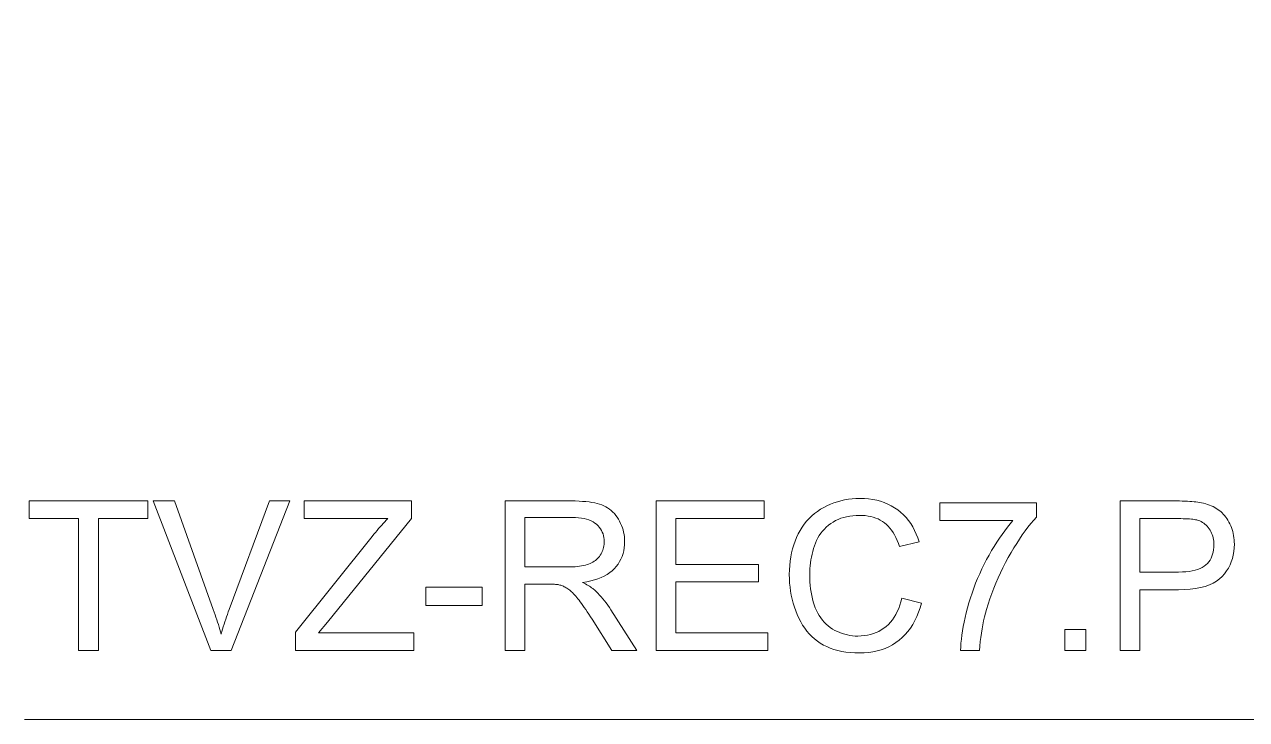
# Model space of a CAD drawing. Extents: x 0 to 297, y 0 to 420.
# Drawn here: x 218 to 242.51, y 123.93 to 137.89 of the extents above; entities that cross this region are included whole.
import ezdxf

# ---------------------------------------------------------------- set-up
doc = ezdxf.new("R2010")
doc.units = 0

msp = doc.modelspace()

# ---------------------------------------------------------------- linework, layer by layer
at = {"color": 7, "lineweight": 13}
msp.add_lwpolyline([(255.937, 155.97), (249.068, 123.931), (217.996, 123.931)], dxfattribs=at)
for points in [[(219.083, 125.319), (219.083, 127.965), (218.094, 127.965), (218.094, 128.319), (220.472, 128.319), (220.472, 127.965), (219.48, 127.965), (219.48, 125.319)], [(221.737, 125.319), (220.575, 128.319), (221.004, 128.319), (221.784, 126.14), (221.803, 126.088), (221.82, 126.037), (221.838, 125.986), (221.854, 125.936), (221.871, 125.886), (221.886, 125.838), (221.901, 125.789), (221.915, 125.742), (221.929, 125.695), (221.942, 125.649), (221.956, 125.698), (221.97, 125.747), (221.985, 125.796), (222.001, 125.845), (222.017, 125.894), (222.033, 125.944), (222.05, 125.993), (222.067, 126.042), (222.085, 126.091), (222.103, 126.14), (222.914, 128.319), (223.319, 128.319), (222.144, 125.319)], [(223.436, 125.319), (223.436, 125.688), (224.972, 127.609), (225.005, 127.65), (225.037, 127.689), (225.069, 127.727), (225.101, 127.765), (225.132, 127.801), (225.163, 127.836), (225.194, 127.87), (225.224, 127.903), (225.254, 127.935), (225.283, 127.965), (223.609, 127.965), (223.609, 128.319), (225.758, 128.319), (225.758, 127.965), (224.074, 125.884), (223.892, 125.673), (225.807, 125.673), (225.807, 125.319)], [(227.637, 125.319), (227.637, 128.319), (228.967, 128.319), (229.045, 128.319), (229.12, 128.316), (229.19, 128.312), (229.257, 128.307), (229.32, 128.299), (229.379, 128.29), (229.434, 128.28), (229.486, 128.268), (229.533, 128.254), (229.577, 128.239), (229.618, 128.221), (229.657, 128.201), (229.694, 128.179), (229.73, 128.154), (229.764, 128.127), (229.797, 128.097), (229.828, 128.065), (229.857, 128.03), (229.884, 127.993), (229.91, 127.953), (229.934, 127.912), (229.955, 127.87), (229.974, 127.826), (229.99, 127.783), (230.004, 127.738), (230.015, 127.692), (230.024, 127.646), (230.03, 127.598), (230.034, 127.55), (230.035, 127.501), (230.033, 127.438), (230.027, 127.377), (230.016, 127.318), (230.002, 127.262), (229.983, 127.207), (229.961, 127.154), (229.934, 127.103), (229.903, 127.054), (229.868, 127.007), (229.828, 126.963), (229.785, 126.92), (229.737, 126.881), (229.684, 126.846), (229.627, 126.813), (229.565, 126.784), (229.499, 126.757), (229.429, 126.734), (229.354, 126.715), (229.274, 126.698), (229.19, 126.684), (229.221, 126.669), (229.25, 126.654), (229.278, 126.639), (229.304, 126.624), (229.329, 126.609), (229.352, 126.594), (229.373, 126.579), (229.394, 126.565), (229.412, 126.55), (229.429, 126.535), (229.464, 126.502), (229.498, 126.468), (229.532, 126.432), (229.566, 126.395), (229.599, 126.355), (229.631, 126.315), (229.664, 126.272), (229.696, 126.229), (229.728, 126.183), (229.759, 126.136), (230.281, 125.319), (229.781, 125.319), (229.384, 125.944), (229.35, 125.996), (229.317, 126.047), (229.286, 126.094), (229.255, 126.139), (229.226, 126.182), (229.198, 126.222), (229.171, 126.26), (229.145, 126.295), (229.121, 126.327), (229.098, 126.357), (229.076, 126.385), (229.054, 126.411), (229.032, 126.435), (229.012, 126.458), (228.991, 126.479), (228.971, 126.498), (228.952, 126.515), (228.933, 126.531), (228.914, 126.545), (228.896, 126.558), (228.878, 126.569), (228.861, 126.579), (228.843, 126.589), (228.825, 126.598), (228.807, 126.606), (228.788, 126.614), (228.77, 126.621), (228.752, 126.627), (228.734, 126.632), (228.715, 126.637), (228.701, 126.64), (228.685, 126.642), (228.667, 126.645), (228.647, 126.646), (228.626, 126.648), (228.603, 126.649), (228.579, 126.65), (228.552, 126.651), (228.524, 126.651), (228.494, 126.652), (228.034, 126.652), (228.034, 125.319)], [(230.665, 125.319), (230.665, 128.319), (232.835, 128.319), (232.835, 127.965), (231.062, 127.965), (231.062, 127.047), (232.722, 127.047), (232.722, 126.695), (231.062, 126.695), (231.062, 125.673), (232.904, 125.673), (232.904, 125.319)], [(235.593, 126.371), (235.99, 126.271), (235.963, 126.176), (235.932, 126.085), (235.897, 125.998), (235.858, 125.917), (235.815, 125.84), (235.768, 125.768), (235.718, 125.7), (235.663, 125.637), (235.604, 125.579), (235.541, 125.525), (235.475, 125.476), (235.405, 125.433), (235.333, 125.394), (235.258, 125.361), (235.18, 125.332), (235.1, 125.309), (235.016, 125.291), (234.93, 125.279), (234.84, 125.271), (234.748, 125.268), (234.653, 125.27), (234.561, 125.276), (234.473, 125.286), (234.389, 125.3), (234.308, 125.318), (234.231, 125.339), (234.158, 125.365), (234.088, 125.395), (234.022, 125.428), (233.959, 125.466), (233.9, 125.507), (233.843, 125.552), (233.79, 125.6), (233.739, 125.652), (233.691, 125.707), (233.647, 125.766), (233.605, 125.829), (233.566, 125.895), (233.53, 125.965), (233.497, 126.038), (233.466, 126.113), (233.439, 126.19), (233.416, 126.267), (233.395, 126.346), (233.378, 126.426), (233.363, 126.507), (233.352, 126.589), (233.344, 126.672), (233.34, 126.757), (233.338, 126.842), (233.34, 126.934), (233.345, 127.025), (233.354, 127.112), (233.367, 127.198), (233.383, 127.281), (233.402, 127.361), (233.426, 127.439), (233.453, 127.515), (233.483, 127.589), (233.517, 127.659), (233.554, 127.728), (233.595, 127.792), (233.638, 127.854), (233.684, 127.912), (233.734, 127.966), (233.786, 128.018), (233.842, 128.066), (233.9, 128.11), (233.962, 128.152), (234.027, 128.189), (234.093, 128.224), (234.161, 128.255), (234.231, 128.282), (234.302, 128.305), (234.374, 128.325), (234.447, 128.342), (234.522, 128.354), (234.598, 128.363), (234.675, 128.369), (234.754, 128.371), (234.843, 128.368), (234.928, 128.361), (235.011, 128.35), (235.091, 128.334), (235.168, 128.313), (235.243, 128.288), (235.314, 128.258), (235.383, 128.224), (235.448, 128.185), (235.511, 128.141), (235.571, 128.094), (235.627, 128.042), (235.679, 127.987), (235.727, 127.928), (235.772, 127.866), (235.813, 127.799), (235.85, 127.729), (235.883, 127.656), (235.913, 127.578), (235.939, 127.497), (235.548, 127.405), (235.526, 127.468), (235.503, 127.529), (235.477, 127.585), (235.45, 127.638), (235.42, 127.688), (235.389, 127.734), (235.356, 127.776), (235.321, 127.815), (235.284, 127.85), (235.245, 127.882), (235.204, 127.91), (235.162, 127.935), (235.117, 127.958), (235.07, 127.977), (235.021, 127.994), (234.97, 128.007), (234.917, 128.017), (234.862, 128.025), (234.805, 128.029), (234.746, 128.031), (234.678, 128.029), (234.612, 128.024), (234.549, 128.016), (234.487, 128.004), (234.428, 127.989), (234.372, 127.971), (234.317, 127.95), (234.265, 127.925), (234.215, 127.897), (234.168, 127.865), (234.123, 127.831), (234.08, 127.794), (234.041, 127.755), (234.004, 127.714), (233.97, 127.671), (233.939, 127.625), (233.91, 127.577), (233.885, 127.527), (233.862, 127.475), (233.841, 127.42), (233.823, 127.364), (233.807, 127.308), (233.793, 127.251), (233.781, 127.194), (233.771, 127.136), (233.762, 127.079), (233.756, 127.02), (233.751, 126.962), (233.748, 126.903), (233.747, 126.844), (233.748, 126.768), (233.752, 126.695), (233.757, 126.623), (233.765, 126.553), (233.775, 126.486), (233.787, 126.42), (233.802, 126.356), (233.819, 126.294), (233.838, 126.234), (233.859, 126.176), (233.882, 126.12), (233.908, 126.067), (233.937, 126.018), (233.968, 125.971), (234.001, 125.926), (234.037, 125.885), (234.076, 125.847), (234.116, 125.811), (234.16, 125.779), (234.206, 125.749), (234.253, 125.722), (234.301, 125.698), (234.35, 125.677), (234.4, 125.659), (234.451, 125.643), (234.502, 125.631), (234.554, 125.621), (234.607, 125.614), (234.661, 125.609), (234.715, 125.608), (234.781, 125.61), (234.845, 125.616), (234.906, 125.625), (234.966, 125.639), (235.023, 125.656), (235.079, 125.677), (235.132, 125.702), (235.183, 125.731), (235.233, 125.764), (235.28, 125.8), (235.325, 125.841), (235.367, 125.885), (235.405, 125.933), (235.441, 125.984), (235.474, 126.039), (235.504, 126.098), (235.531, 126.161), (235.554, 126.227), (235.575, 126.297)], [(236.354, 127.927), (236.354, 128.281), (238.296, 128.281), (238.296, 127.994), (238.239, 127.931), (238.182, 127.864), (238.125, 127.793), (238.068, 127.718), (238.011, 127.639), (237.954, 127.556), (237.898, 127.469), (237.841, 127.378), (237.785, 127.283), (237.728, 127.184), (237.673, 127.082), (237.621, 126.98), (237.571, 126.878), (237.524, 126.775), (237.479, 126.671), (237.437, 126.567), (237.397, 126.462), (237.36, 126.357), (237.326, 126.251), (237.294, 126.144), (237.272, 126.068), (237.253, 125.991), (237.234, 125.912), (237.218, 125.831), (237.203, 125.75), (237.19, 125.667), (237.178, 125.582), (237.168, 125.496), (237.159, 125.408), (237.152, 125.319), (236.774, 125.319), (236.776, 125.392), (236.781, 125.467), (236.789, 125.545), (236.799, 125.626), (236.812, 125.71), (236.827, 125.797), (236.845, 125.887), (236.865, 125.98), (236.888, 126.076), (236.913, 126.175), (236.941, 126.275), (236.971, 126.374), (237.003, 126.472), (237.038, 126.57), (237.075, 126.667), (237.114, 126.764), (237.156, 126.859), (237.2, 126.954), (237.246, 127.048), (237.295, 127.142), (237.345, 127.233), (237.395, 127.322), (237.447, 127.408), (237.499, 127.491), (237.551, 127.571), (237.604, 127.648), (237.658, 127.722), (237.713, 127.793), (237.768, 127.861), (237.824, 127.927)], [(239.974, 125.319), (239.974, 128.319), (241.106, 128.319), (241.164, 128.319), (241.22, 128.318), (241.273, 128.317), (241.322, 128.315), (241.37, 128.312), (241.414, 128.309), (241.455, 128.305), (241.494, 128.301), (241.529, 128.296), (241.562, 128.291), (241.606, 128.283), (241.648, 128.273), (241.689, 128.263), (241.728, 128.251), (241.765, 128.237), (241.802, 128.223), (241.837, 128.207), (241.87, 128.189), (241.902, 128.171), (241.933, 128.151), (241.962, 128.129), (241.99, 128.106), (242.017, 128.081), (242.043, 128.055), (242.068, 128.027), (242.091, 127.997), (242.113, 127.965), (242.134, 127.932), (242.154, 127.897), (242.173, 127.861), (242.191, 127.823), (242.206, 127.785), (242.22, 127.746), (242.232, 127.706), (242.242, 127.666), (242.25, 127.624), (242.256, 127.582), (242.261, 127.54), (242.263, 127.496), (242.264, 127.452), (242.262, 127.376), (242.255, 127.303), (242.242, 127.233), (242.225, 127.164), (242.203, 127.099), (242.177, 127.035), (242.145, 126.974), (242.108, 126.915), (242.067, 126.858), (242.021, 126.804), (241.968, 126.754), (241.908, 126.709), (241.839, 126.669), (241.763, 126.634), (241.679, 126.605), (241.587, 126.581), (241.487, 126.563), (241.38, 126.55), (241.264, 126.542), (241.141, 126.539), (240.371, 126.539), (240.371, 125.319)], [(228.034, 126.995), (228.887, 126.995), (228.94, 126.996), (228.991, 126.998), (229.04, 127), (229.086, 127.004), (229.13, 127.009), (229.171, 127.016), (229.21, 127.023), (229.247, 127.031), (229.281, 127.041), (229.313, 127.052), (229.343, 127.064), (229.371, 127.077), (229.398, 127.092), (229.424, 127.108), (229.448, 127.125), (229.47, 127.144), (229.492, 127.164), (229.511, 127.185), (229.529, 127.208), (229.546, 127.232), (229.561, 127.257), (229.575, 127.282), (229.587, 127.308), (229.597, 127.334), (229.606, 127.361), (229.613, 127.388), (229.619, 127.416), (229.623, 127.444), (229.625, 127.472), (229.626, 127.501), (229.624, 127.543), (229.62, 127.583), (229.612, 127.622), (229.601, 127.659), (229.587, 127.695), (229.57, 127.729), (229.55, 127.762), (229.527, 127.793), (229.501, 127.823), (229.471, 127.851), (229.439, 127.877), (229.402, 127.9), (229.363, 127.921), (229.319, 127.939), (229.272, 127.954), (229.221, 127.966), (229.167, 127.976), (229.11, 127.982), (229.048, 127.987), (228.983, 127.988), (228.034, 127.988)], [(240.371, 126.893), (241.147, 126.893), (241.222, 126.895), (241.292, 126.899), (241.358, 126.906), (241.419, 126.916), (241.476, 126.929), (241.528, 126.945), (241.576, 126.963), (241.62, 126.985), (241.659, 127.009), (241.693, 127.036), (241.724, 127.066), (241.752, 127.098), (241.776, 127.133), (241.797, 127.17), (241.815, 127.209), (241.829, 127.25), (241.84, 127.294), (241.849, 127.34), (241.853, 127.389), (241.855, 127.439), (241.854, 127.477), (241.851, 127.513), (241.846, 127.548), (241.84, 127.581), (241.831, 127.614), (241.821, 127.646), (241.808, 127.676), (241.794, 127.706), (241.778, 127.734), (241.76, 127.762), (241.74, 127.788), (241.719, 127.812), (241.697, 127.834), (241.674, 127.854), (241.65, 127.873), (241.624, 127.89), (241.597, 127.905), (241.569, 127.918), (241.54, 127.929), (241.509, 127.939), (241.487, 127.944), (241.462, 127.948), (241.434, 127.952), (241.402, 127.956), (241.366, 127.959), (241.328, 127.961), (241.286, 127.963), (241.24, 127.964), (241.191, 127.965), (241.139, 127.965), (240.371, 127.965)], [(226.045, 126.22), (226.045, 126.59), (227.176, 126.59), (227.176, 126.22)], [(238.867, 125.319), (238.867, 125.739), (239.287, 125.739), (239.287, 125.319)]]:
    msp.add_lwpolyline(points, close=True, dxfattribs=at)

doc.saveas('drawing.dxf')
